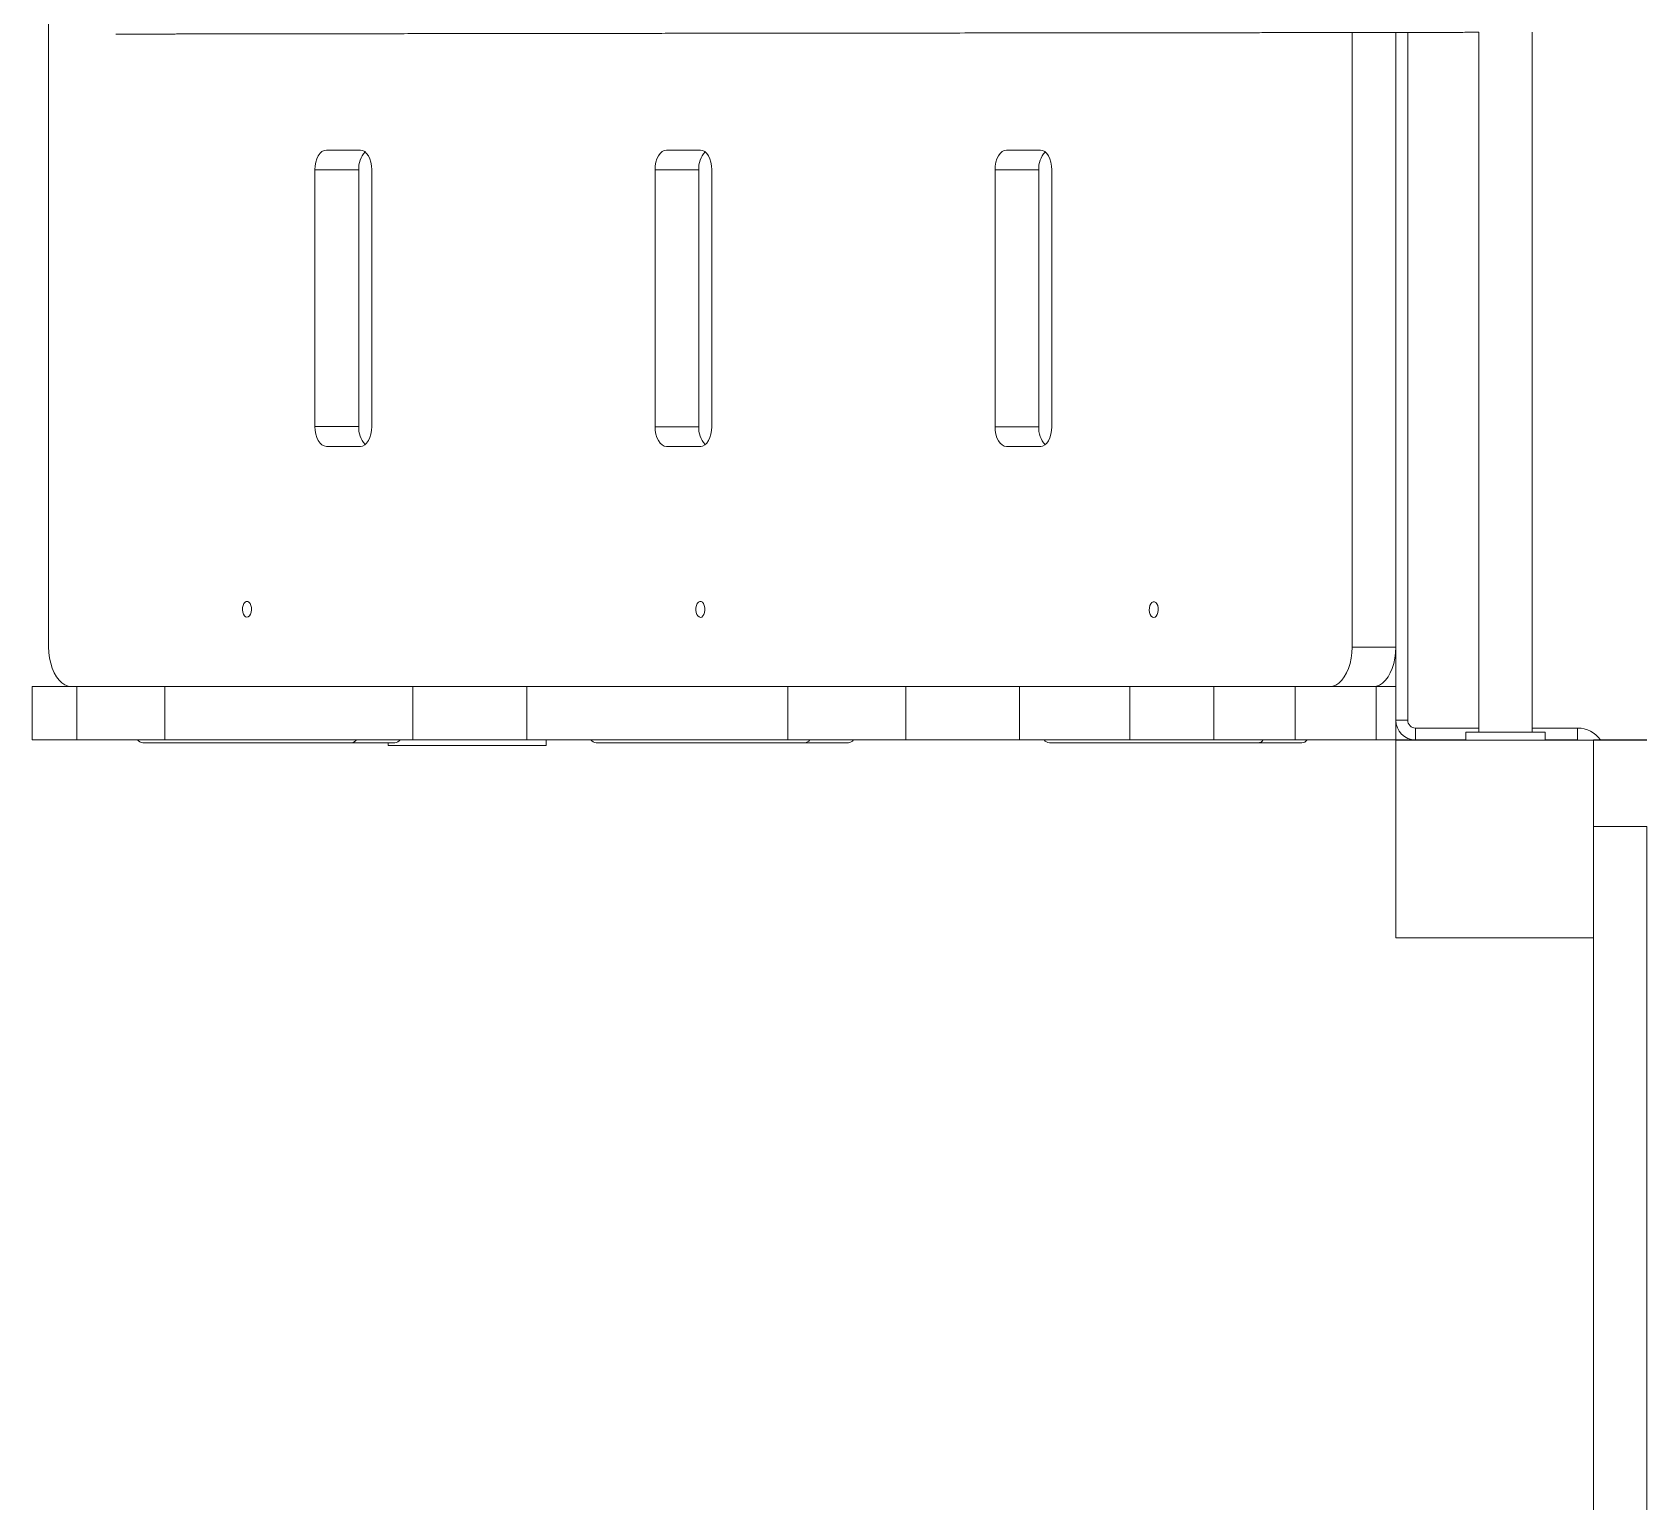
# Model space of a CAD drawing. Header units: millimetres. Extents: x -12977 to 11786, y -11805 to 10558.
# Drawn here: x -2246 to -1429, y 2429 to 3173 of the extents above; entities that cross this region are included whole.
import ezdxf

# ---------------------------------------------------------------- set-up
doc = ezdxf.new("R2010")
doc.units = ezdxf.units.MM
doc.layers.add('DIKOM_ОБЪЕКТ', color=7, linetype='Continuous')

msp = doc.modelspace()

# ---------------------------------------------------------------- linework, layer by layer
at = {"layer": 'DIKOM_ОБЪЕКТ', "color": 7, "linetype": 'Continuous', "lineweight": 15}
for p, q in [((-2237.77, 3464.887), (-2237.77, 2861.887)), ((-1578.214, 2861.784), (-1578.214, 3172.812)), ((-1556.096, 2861.786), (-1556.096, 3172.849)), ((-1556.096, 2824.786), (-1556.096, 3172.849)), ((-1550.096, 3172.86), (-1550.096, 2824.785)), ((-1514.097, 3172.98), (-1514.097, 2818.699)), ((-1487.097, 2818.699), (-1487.097, 3173.004)), ((-2097.256, 3113.365), (-2080.05, 3113.363)), ((-1925.198, 3113.338), (-1907.992, 3113.336)), ((-1753.14, 3113.312), (-1735.934, 3113.309)), ((-2102.992, 3103.366), (-2080.874, 3103.368)), ((-2102.992, 2973.366), (-2102.992, 3103.366)), ((-2080.874, 2973.368), (-2080.874, 3103.368)), ((-2074.315, 3103.362), (-2074.315, 2973.362)), ((-1930.934, 3103.339), (-1908.815, 3103.341)), ((-1930.934, 2973.339), (-1930.934, 3103.339)), ((-1908.815, 2973.341), (-1908.815, 3103.341)), ((-1902.257, 3103.335), (-1902.257, 2973.335)), ((-1758.875, 3103.313), (-1736.757, 3103.314)), ((-1758.875, 2973.312), (-1758.875, 3103.313)), ((-1736.757, 2973.314), (-1736.757, 3103.314)), ((-1730.199, 3103.308), (-1730.199, 2973.308)), ((-2102.992, 2973.366), (-2080.874, 2973.368)), ((-1930.934, 2973.339), (-1908.815, 2973.341)), ((-1758.875, 2973.312), (-1736.757, 2973.314)), ((-2097.256, 2963.365), (-2079.887, 2963.367)), ((-2080.051, 2963.363), (-2097.256, 2963.365)), ((-1925.198, 2963.338), (-1907.829, 2963.34)), ((-1907.992, 2963.336), (-1925.198, 2963.338)), ((-1753.14, 2963.312), (-1735.771, 2963.313)), ((-1735.934, 2963.309), (-1753.14, 2963.312)), ((-1578.214, 2861.784), (-1556.096, 2861.786)), ((-2246.041, 2841.887), (-2246.043, 2841.882)), ((-2246.043, 2814.882), (-2246.043, 2841.882)), ((-2226.3, 2841.885), (-2199.344, 2841.881)), ((-2223.576, 2814.878), (-2223.576, 2841.878)), ((-2084.884, 2841.863), (-2191.56, 2841.88)), ((-2179.004, 2814.87), (-2179.004, 2841.87)), ((-2075.462, 2841.862), (-1969.933, 2841.845)), ((-2053.45, 2814.85), (-2053.45, 2841.85)), ((-1995.835, 2814.841), (-1995.835, 2841.841)), ((-1855.473, 2841.827), (-1962.149, 2841.844)), ((-1863.804, 2814.821), (-1863.804, 2841.821)), ((-1846.051, 2841.826), (-1740.522, 2841.81)), ((-1804.001, 2814.813), (-1804.001, 2841.813)), ((-1746.551, 2814.796), (-1746.551, 2841.796)), ((-1626.062, 2841.791), (-1732.739, 2841.808)), ((-1690.67, 2814.791), (-1690.67, 2841.791)), ((-1648.129, 2814.787), (-1648.13, 2841.787)), ((-1616.641, 2841.79), (-1589.685, 2841.786)), ((-1566.097, 2841.785), (-1607.012, 2841.785)), ((-1607.012, 2814.785), (-1607.012, 2841.785)), ((-1589.685, 2841.786), (-1567.567, 2841.788)), ((-1564.776, 2841.817), (-1566.943, 2841.817)), ((-1566.096, 2814.785), (-1566.097, 2841.785)), ((-1556.096, 2841.817), (-1564.776, 2841.817)), ((-1556.096, 2841.786), (-1556.096, 2841.786)), ((-1556.096, 2814.786), (-1556.096, 2841.786)), ((-1556.091, 2814.795), (-1556.091, 2824.468)), ((-1546.096, 2820.785), (-1514.097, 2820.785)), ((-1520.6, 2814.703), (-1520.599, 2818.703)), ((-1520.595, 2818.695), (-1520.599, 2818.703)), ((-1520.595, 2814.695), (-1520.595, 2818.695)), ((-1487.097, 2820.786), (-1464.096, 2820.785)), ((-1480.6, 2818.703), (-1480.595, 2818.695)), ((-1480.594, 2814.695), (-1480.595, 2818.695)), ((-2190.168, 2813.38), (-2084.639, 2813.363)), ((-2084.639, 2813.363), (-2062.521, 2813.365)), ((-2066.016, 2811.93), (-2066.016, 2813.365)), ((-1986.016, 2811.93), (-2066.016, 2811.93)), ((-1986.017, 2814.836), (-1986.016, 2811.93)), ((-1986.016, 2814.836), (-1986.016, 2811.931)), ((-1986.016, 2811.931), (-1986.016, 2811.93)), ((-1960.757, 2813.344), (-1855.228, 2813.328)), ((-1855.228, 2813.328), (-1833.11, 2813.329)), ((-1731.346, 2813.308), (-1625.817, 2813.292)), ((-1625.817, 2813.292), (-1603.699, 2813.293)), ((-1566.096, 2814.785), (-1607.012, 2814.785)), ((-1556.156, 2814.676), (-1556.157, 2714.676)), ((-1556.156, 2814.676), (-1556.091, 2814.795)), ((-1456.156, 2814.676), (-1556.156, 2814.676)), ((-1556.096, 2814.786), (-1556.091, 2814.795)), ((-1520.6, 2814.786), (-1546.096, 2814.786)), ((-1520.595, 2814.695), (-1520.6, 2814.703)), ((-1464.096, 2814.786), (-1480.595, 2814.786)), ((-1456.157, 2714.676), (-1456.156, 2814.676)), ((-1456.156, 2814.676), (-1456.096, 2814.786)), ((-1456.135, 2814.714), (-1456.099, 2814.781)), ((-1429.135, 2814.714), (-1456.135, 2814.714)), ((-1429.099, 2814.781), (-1456.099, 2814.781)), ((-1456.161, 2269.532), (-1456.14, 2770.936)), ((-1429.14, 2770.936), (-1456.14, 2770.936)), ((-1429.161, 2269.532), (-1429.14, 2770.936)), ((-1556.157, 2714.676), (-1456.157, 2714.676)), ((-1456.157, 2714.676), (-1456.143, 2714.701))]:
    msp.add_line(p, q, dxfattribs=at)
at = {"layer": 'DIKOM_ОБЪЕКТ', "color": 7, "linetype": 'Continuous', "lineweight": 15, "flags": 128}
for points in [[(-2097.256, 3113.365), (-2098.375, 3113.173), (-2099.451, 3112.604), (-2100.442, 3111.68), (-2101.312, 3110.437), (-2102.025, 3108.922), (-2102.555, 3107.193), (-2102.881, 3105.317), (-2102.992, 3103.366)], [(-2074.315, 3103.362), (-2074.425, 3105.313), (-2074.752, 3107.189), (-2075.282, 3108.917), (-2075.995, 3110.433), (-2076.864, 3111.677), (-2077.856, 3112.601), (-2078.931, 3113.17), (-2080.05, 3113.363)], [(-1925.198, 3113.338), (-1926.317, 3113.146), (-1927.393, 3112.577), (-1928.384, 3111.654), (-1929.254, 3110.41), (-1929.967, 3108.895), (-1930.497, 3107.166), (-1930.823, 3105.29), (-1930.934, 3103.339)], [(-1902.257, 3103.335), (-1902.367, 3105.286), (-1902.694, 3107.162), (-1903.224, 3108.891), (-1903.937, 3110.406), (-1904.806, 3111.65), (-1905.798, 3112.574), (-1906.874, 3113.144), (-1907.992, 3113.336)], [(-1753.14, 3113.312), (-1754.259, 3113.12), (-1755.335, 3112.551), (-1756.327, 3111.627), (-1757.195, 3110.383), (-1757.909, 3108.868), (-1758.439, 3107.139), (-1758.765, 3105.263), (-1758.875, 3103.313)], [(-1730.199, 3103.308), (-1730.309, 3105.259), (-1730.635, 3107.135), (-1731.166, 3108.864), (-1731.879, 3110.379), (-1732.748, 3111.623), (-1733.74, 3112.547), (-1734.815, 3113.117), (-1735.934, 3113.309)], [(-2102.992, 2973.366), (-2102.881, 2971.415), (-2102.555, 2969.539), (-2102.025, 2967.81), (-2101.312, 2966.295), (-2100.442, 2965.051), (-2099.451, 2964.127), (-2098.375, 2963.558), (-2097.256, 2963.365)], [(-2080.051, 2963.363), (-2078.932, 2963.555), (-2077.856, 2964.124), (-2076.864, 2965.048), (-2075.995, 2966.291), (-2075.282, 2967.806), (-2074.752, 2969.535), (-2074.425, 2971.411), (-2074.315, 2973.362)], [(-1930.934, 2973.339), (-1930.823, 2971.388), (-1930.497, 2969.512), (-1929.967, 2967.784), (-1929.254, 2966.268), (-1928.384, 2965.024), (-1927.393, 2964.1), (-1926.317, 2963.531), (-1925.198, 2963.338)], [(-1907.992, 2963.336), (-1906.873, 2963.528), (-1905.798, 2964.097), (-1904.806, 2965.021), (-1903.937, 2966.264), (-1903.223, 2967.779), (-1902.694, 2969.508), (-1902.367, 2971.384), (-1902.257, 2973.335)], [(-1758.875, 2973.312), (-1758.765, 2971.362), (-1758.439, 2969.486), (-1757.909, 2967.757), (-1757.195, 2966.241), (-1756.327, 2964.997), (-1755.335, 2964.073), (-1754.259, 2963.504), (-1753.14, 2963.312)], [(-1735.934, 2963.309), (-1734.815, 2963.501), (-1733.74, 2964.07), (-1732.748, 2964.994), (-1731.879, 2966.237), (-1731.166, 2967.753), (-1730.636, 2969.481), (-1730.309, 2971.357), (-1730.199, 2973.308)], [(-2137.403, 2876.872), (-2136.727, 2877.049), (-2136.111, 2877.566), (-2135.61, 2878.377), (-2135.268, 2879.41), (-2135.115, 2880.572), (-2135.167, 2881.761), (-2135.416, 2882.871), (-2135.843, 2883.803), (-2136.408, 2884.475), (-2137.061, 2884.827), (-2137.745, 2884.827), (-2138.399, 2884.476), (-2138.964, 2883.804), (-2139.39, 2882.872), (-2139.64, 2881.762), (-2139.691, 2880.573), (-2139.539, 2879.41), (-2139.197, 2878.378), (-2138.696, 2877.567), (-2138.079, 2877.049), (-2137.403, 2876.872)], [(-1907.992, 2876.836), (-1907.316, 2877.013), (-1906.7, 2877.531), (-1906.199, 2878.341), (-1905.857, 2879.374), (-1905.705, 2880.537), (-1905.756, 2881.725), (-1906.006, 2882.835), (-1906.432, 2883.768), (-1906.997, 2884.439), (-1907.65, 2884.791), (-1908.334, 2884.791), (-1908.988, 2884.44), (-1909.553, 2883.768), (-1909.979, 2882.836), (-1910.229, 2881.726), (-1910.28, 2880.537), (-1910.128, 2879.375), (-1909.786, 2878.342), (-1909.285, 2877.531), (-1908.669, 2877.014), (-1907.992, 2876.836)], [(-1678.582, 2876.8), (-1677.905, 2876.978), (-1677.289, 2877.495), (-1676.788, 2878.306), (-1676.446, 2879.338), (-1676.294, 2880.501), (-1676.345, 2881.69), (-1676.595, 2882.8), (-1677.021, 2883.732), (-1677.586, 2884.404), (-1678.239, 2884.755), (-1678.923, 2884.755), (-1679.577, 2884.404), (-1680.142, 2883.732), (-1680.568, 2882.8), (-1680.818, 2881.69), (-1680.869, 2880.501), (-1680.717, 2879.339), (-1680.375, 2878.306), (-1679.874, 2877.495), (-1679.258, 2876.978), (-1678.582, 2876.8)], [(-2237.77, 2861.887), (-2237.654, 2859.041), (-2237.306, 2856.253), (-2236.734, 2853.579), (-2235.95, 2851.074), (-2234.969, 2848.79), (-2233.811, 2846.772), (-2232.501, 2845.061), (-2231.065, 2843.694), (-2229.531, 2842.696), (-2227.932, 2842.089), (-2226.3, 2841.885)], [(-1589.685, 2841.786), (-1588.052, 2841.989), (-1586.453, 2842.596), (-1584.92, 2843.593), (-1583.483, 2844.96), (-1582.173, 2846.67), (-1581.016, 2848.687), (-1580.035, 2850.972), (-1579.251, 2853.476), (-1578.679, 2856.15), (-1578.331, 2858.938), (-1578.214, 2861.784)], [(-1567.567, 2841.788), (-1565.934, 2841.991), (-1564.335, 2842.597), (-1562.802, 2843.594), (-1561.365, 2844.962), (-1560.055, 2846.672), (-1558.898, 2848.689), (-1557.917, 2850.973), (-1557.133, 2853.478), (-1556.561, 2856.151), (-1556.213, 2858.94), (-1556.096, 2861.786)], [(-2223.576, 2841.878), (-2227.208, 2841.878), (-2230.589, 2841.879), (-2233.691, 2841.879), (-2236.489, 2841.879), (-2238.962, 2841.88), (-2241.089, 2841.88), (-2242.853, 2841.88), (-2244.241, 2841.881), (-2245.239, 2841.881), (-2245.842, 2841.882), (-2246.043, 2841.882)], [(-2246.041, 2841.887), (-2245.85, 2841.887), (-2245.281, 2841.888), (-2244.336, 2841.888), (-2243.024, 2841.889), (-2241.355, 2841.889), (-2239.34, 2841.889), (-2236.997, 2841.89), (-2234.341, 2841.89), (-2231.394, 2841.891), (-2228.178, 2841.891), (-2226.431, 2841.891)], [(-2223.576, 2841.878), (-2218.656, 2841.878), (-2213.952, 2841.877), (-2209.483, 2841.877), (-2205.264, 2841.876), (-2201.311, 2841.876), (-2197.638, 2841.875), (-2194.258, 2841.875), (-2191.183, 2841.874), (-2188.426, 2841.873), (-2185.995, 2841.873), (-2183.899, 2841.872), (-2182.147, 2841.872), (-2180.743, 2841.871), (-2179.694, 2841.87), (-2179.004, 2841.87)], [(-2191.56, 2841.88), (-2192.33, 2841.88), (-2192.817, 2841.88), (-2192.963, 2841.88)], [(-2053.45, 2841.85), (-2061.376, 2841.85), (-2069.138, 2841.851), (-2076.725, 2841.851), (-2084.123, 2841.852), (-2091.322, 2841.853), (-2098.308, 2841.853), (-2105.071, 2841.854), (-2111.599, 2841.854), (-2117.882, 2841.855), (-2123.91, 2841.856), (-2129.672, 2841.856), (-2135.159, 2841.857), (-2140.363, 2841.858), (-2145.275, 2841.859), (-2149.886, 2841.86), (-2154.189, 2841.86), (-2158.178, 2841.861), (-2161.845, 2841.862), (-2165.184, 2841.863), (-2168.191, 2841.864), (-2170.86, 2841.865), (-2173.186, 2841.866), (-2175.167, 2841.867), (-2176.799, 2841.868), (-2178.078, 2841.869), (-2179.004, 2841.87)], [(-2081.844, 2841.863), (-2082.629, 2841.863), (-2083.863, 2841.863), (-2084.884, 2841.863)], [(-2053.45, 2841.85), (-2047.902, 2841.85), (-2042.538, 2841.849), (-2037.377, 2841.849), (-2032.441, 2841.849), (-2027.747, 2841.848), (-2023.314, 2841.848), (-2019.16, 2841.847), (-2015.3, 2841.847), (-2011.749, 2841.846), (-2008.52, 2841.846), (-2005.627, 2841.845), (-2003.08, 2841.844), (-2000.889, 2841.844), (-1999.063, 2841.843), (-1997.608, 2841.842), (-1996.531, 2841.842), (-1995.835, 2841.841)], [(-1863.804, 2841.821), (-1871.815, 2841.821), (-1879.675, 2841.822), (-1887.371, 2841.822), (-1894.891, 2841.823), (-1902.222, 2841.823), (-1909.352, 2841.824), (-1916.269, 2841.824), (-1922.964, 2841.825), (-1929.424, 2841.826), (-1935.639, 2841.827), (-1941.599, 2841.827), (-1947.295, 2841.828), (-1952.717, 2841.829), (-1957.856, 2841.829), (-1962.704, 2841.83), (-1967.254, 2841.831), (-1971.497, 2841.832), (-1975.428, 2841.833), (-1979.039, 2841.834), (-1982.324, 2841.835), (-1985.279, 2841.835), (-1987.898, 2841.836), (-1990.178, 2841.837), (-1992.114, 2841.838), (-1993.705, 2841.839), (-1994.945, 2841.84), (-1995.835, 2841.841)], [(-1962.149, 2841.844), (-1962.919, 2841.844), (-1963.406, 2841.844), (-1963.552, 2841.844)], [(-1863.804, 2841.821), (-1858.347, 2841.821), (-1853.052, 2841.821), (-1847.936, 2841.82), (-1843.019, 2841.82), (-1838.319, 2841.819), (-1833.851, 2841.819), (-1829.633, 2841.818), (-1825.679, 2841.818), (-1822.004, 2841.817), (-1818.621, 2841.817), (-1815.542, 2841.816), (-1812.779, 2841.816), (-1810.341, 2841.815), (-1808.237, 2841.814), (-1806.475, 2841.814), (-1805.062, 2841.813), (-1804.001, 2841.813)], [(-1852.433, 2841.827), (-1853.218, 2841.827), (-1854.452, 2841.827), (-1855.473, 2841.827)], [(-1746.551, 2841.796), (-1752.757, 2841.797), (-1758.657, 2841.798), (-1764.247, 2841.799), (-1769.522, 2841.8), (-1774.477, 2841.802), (-1779.106, 2841.803), (-1783.406, 2841.804), (-1787.374, 2841.805), (-1791.004, 2841.806), (-1794.295, 2841.807), (-1797.242, 2841.809), (-1799.844, 2841.81), (-1802.097, 2841.811), (-1804.001, 2841.813)], [(-1690.67, 2841.791), (-1696.319, 2841.791), (-1701.848, 2841.792), (-1707.238, 2841.792), (-1712.47, 2841.792), (-1717.525, 2841.793), (-1722.385, 2841.793), (-1727.033, 2841.793), (-1731.453, 2841.794), (-1735.629, 2841.794), (-1739.547, 2841.795), (-1743.191, 2841.795), (-1746.551, 2841.796)], [(-1732.739, 2841.808), (-1733.508, 2841.808), (-1733.996, 2841.809), (-1734.141, 2841.808)], [(-1690.67, 2841.791), (-1685.083, 2841.791), (-1679.671, 2841.791), (-1674.452, 2841.79), (-1669.444, 2841.79), (-1664.664, 2841.789), (-1660.127, 2841.789), (-1655.85, 2841.788), (-1651.846, 2841.788), (-1648.13, 2841.787)], [(-1607.012, 2841.785), (-1611.396, 2841.785), (-1615.745, 2841.785), (-1620.027, 2841.785), (-1624.209, 2841.785), (-1628.259, 2841.785), (-1632.145, 2841.786), (-1635.837, 2841.786), (-1639.307, 2841.786), (-1642.529, 2841.787), (-1645.478, 2841.787), (-1648.13, 2841.787)], [(-1623.022, 2841.791), (-1623.808, 2841.791), (-1625.042, 2841.791), (-1626.062, 2841.791)], [(-1556.096, 2841.786), (-1556.288, 2841.786), (-1556.857, 2841.786), (-1557.782, 2841.785), (-1559.025, 2841.785), (-1560.541, 2841.785), (-1562.27, 2841.785), (-1564.146, 2841.785), (-1566.097, 2841.785)], [(-1550.096, 2824.785), (-1551.267, 2824.785), (-1552.392, 2824.785), (-1553.429, 2824.785), (-1554.339, 2824.786), (-1555.085, 2824.786), (-1555.639, 2824.786), (-1555.981, 2824.786), (-1556.096, 2824.786)], [(-1546.096, 2820.785), (-1546.096, 2819.615), (-1546.096, 2818.489), (-1546.096, 2817.452), (-1546.096, 2816.543), (-1546.096, 2815.797), (-1546.096, 2815.243), (-1546.096, 2814.901), (-1546.096, 2814.786)], [(-1520.599, 2818.703), (-1520.414, 2818.704), (-1519.858, 2818.704), (-1518.944, 2818.704), (-1517.689, 2818.705), (-1516.115, 2818.705), (-1514.252, 2818.705), (-1514.097, 2818.705)], [(-1480.595, 2818.695), (-1480.781, 2818.694), (-1481.336, 2818.694), (-1482.25, 2818.694), (-1483.505, 2818.693), (-1485.08, 2818.693), (-1486.943, 2818.693), (-1489.06, 2818.693), (-1491.392, 2818.693), (-1493.896, 2818.693), (-1496.524, 2818.693), (-1499.228, 2818.692), (-1501.958, 2818.693), (-1504.662, 2818.692), (-1507.291, 2818.693), (-1509.795, 2818.693), (-1512.127, 2818.693), (-1514.245, 2818.693), (-1516.108, 2818.693), (-1517.682, 2818.694), (-1518.938, 2818.694), (-1519.853, 2818.694), (-1520.408, 2818.694), (-1520.595, 2818.695)], [(-1487.097, 2818.699), (-1487.281, 2818.699), (-1487.828, 2818.698), (-1488.724, 2818.698), (-1489.943, 2818.698), (-1491.453, 2818.698), (-1493.213, 2818.698), (-1495.174, 2818.698), (-1497.282, 2818.698), (-1499.482, 2818.698), (-1501.711, 2818.698), (-1503.91, 2818.698), (-1506.019, 2818.698), (-1507.98, 2818.698), (-1509.74, 2818.698), (-1511.25, 2818.698), (-1512.469, 2818.698), (-1513.366, 2818.699), (-1513.913, 2818.699), (-1514.097, 2818.699), (-1514.097, 2818.699)], [(-1496.595, 2818.695), (-1496.772, 2818.695), (-1497.289, 2818.694), (-1498.1, 2818.694), (-1499.133, 2818.694), (-1500.296, 2818.694), (-1501.484, 2818.694), (-1502.594, 2818.694), (-1503.527, 2818.694), (-1504.198, 2818.694), (-1504.55, 2818.695), (-1504.55, 2818.695), (-1504.199, 2818.695), (-1503.527, 2818.695), (-1502.595, 2818.695), (-1501.485, 2818.695), (-1500.296, 2818.695), (-1499.133, 2818.695), (-1498.101, 2818.695), (-1497.29, 2818.695), (-1496.773, 2818.695), (-1496.595, 2818.695)], [(-1487.097, 2818.705), (-1486.949, 2818.705), (-1485.086, 2818.705), (-1483.512, 2818.704), (-1482.256, 2818.704), (-1481.342, 2818.704), (-1480.786, 2818.704), (-1480.6, 2818.703)], [(-1464.096, 2820.785), (-1464.096, 2819.615), (-1464.096, 2818.489), (-1464.096, 2817.452), (-1464.096, 2816.543), (-1464.096, 2815.797), (-1464.096, 2815.242), (-1464.096, 2814.901), (-1464.096, 2814.786)], [(-2223.576, 2814.878), (-2227.208, 2814.878), (-2230.588, 2814.878), (-2233.69, 2814.879), (-2236.489, 2814.879), (-2238.962, 2814.88), (-2241.089, 2814.88), (-2242.854, 2814.881), (-2244.241, 2814.881), (-2245.239, 2814.881), (-2245.842, 2814.882), (-2246.043, 2814.882)], [(-2223.576, 2814.878), (-2218.656, 2814.877), (-2213.952, 2814.877), (-2209.483, 2814.877), (-2205.264, 2814.876), (-2201.311, 2814.876), (-2197.638, 2814.875), (-2194.258, 2814.875), (-2191.183, 2814.874), (-2188.426, 2814.873), (-2185.994, 2814.873), (-2183.899, 2814.872), (-2182.146, 2814.872), (-2180.743, 2814.871), (-2179.694, 2814.87), (-2179.004, 2814.87)], [(-2053.45, 2814.85), (-2061.376, 2814.851), (-2069.138, 2814.851), (-2076.725, 2814.851), (-2084.123, 2814.852), (-2091.321, 2814.853), (-2098.308, 2814.853), (-2105.07, 2814.854), (-2111.599, 2814.854), (-2117.882, 2814.855), (-2123.909, 2814.856), (-2129.672, 2814.856), (-2135.159, 2814.857), (-2140.363, 2814.858), (-2145.274, 2814.859), (-2149.886, 2814.86), (-2154.189, 2814.861), (-2158.177, 2814.861), (-2161.844, 2814.862), (-2165.184, 2814.863), (-2168.191, 2814.864), (-2170.86, 2814.865), (-2173.186, 2814.866), (-2175.167, 2814.867), (-2176.798, 2814.868), (-2178.078, 2814.869), (-2179.004, 2814.87)], [(-2053.45, 2814.85), (-2047.902, 2814.85), (-2042.538, 2814.849), (-2037.377, 2814.849), (-2032.441, 2814.849), (-2027.747, 2814.848), (-2023.315, 2814.848), (-2019.16, 2814.847), (-2015.3, 2814.847), (-2011.749, 2814.846), (-2008.52, 2814.845), (-2005.627, 2814.845), (-2003.08, 2814.844), (-2000.889, 2814.844), (-1999.063, 2814.843), (-1997.608, 2814.842), (-1996.531, 2814.842), (-1995.835, 2814.841)], [(-1863.804, 2814.821), (-1871.815, 2814.821), (-1879.675, 2814.822), (-1887.371, 2814.822), (-1894.891, 2814.823), (-1902.222, 2814.823), (-1909.352, 2814.824), (-1916.269, 2814.824), (-1922.964, 2814.825), (-1929.424, 2814.826), (-1935.639, 2814.826), (-1941.599, 2814.827), (-1947.295, 2814.828), (-1952.717, 2814.829), (-1957.856, 2814.83), (-1962.704, 2814.83), (-1967.254, 2814.831), (-1971.497, 2814.832), (-1975.427, 2814.833), (-1979.038, 2814.834), (-1982.324, 2814.834), (-1985.279, 2814.835), (-1987.898, 2814.836), (-1990.178, 2814.837), (-1992.114, 2814.838), (-1993.704, 2814.839), (-1994.945, 2814.84), (-1995.835, 2814.841)], [(-1863.804, 2814.821), (-1858.347, 2814.821), (-1853.052, 2814.82), (-1847.936, 2814.82), (-1843.02, 2814.82), (-1838.319, 2814.819), (-1833.851, 2814.819), (-1829.632, 2814.818), (-1825.679, 2814.818), (-1822.004, 2814.817), (-1818.621, 2814.817), (-1815.542, 2814.816), (-1812.779, 2814.816), (-1810.341, 2814.815), (-1808.237, 2814.814), (-1806.475, 2814.814), (-1805.061, 2814.813), (-1804.001, 2814.813)], [(-1746.551, 2814.796), (-1752.757, 2814.797), (-1758.657, 2814.798), (-1764.248, 2814.799), (-1769.522, 2814.8), (-1774.477, 2814.801), (-1779.106, 2814.803), (-1783.407, 2814.804), (-1787.374, 2814.805), (-1791.004, 2814.806), (-1794.295, 2814.808), (-1797.242, 2814.809), (-1799.844, 2814.81), (-1802.097, 2814.811), (-1804.001, 2814.813)], [(-1690.67, 2814.791), (-1696.319, 2814.792), (-1701.848, 2814.792), (-1707.238, 2814.792), (-1712.47, 2814.792), (-1717.525, 2814.793), (-1722.385, 2814.793), (-1727.033, 2814.793), (-1731.453, 2814.794), (-1735.629, 2814.794), (-1739.546, 2814.795), (-1743.192, 2814.795), (-1746.551, 2814.796)], [(-1690.67, 2814.791), (-1685.083, 2814.791), (-1679.671, 2814.791), (-1674.452, 2814.79), (-1669.444, 2814.79), (-1664.663, 2814.789), (-1660.127, 2814.789), (-1655.85, 2814.788), (-1651.846, 2814.788), (-1648.129, 2814.787)], [(-1607.012, 2814.785), (-1611.396, 2814.785), (-1615.745, 2814.785), (-1620.027, 2814.785), (-1624.21, 2814.785), (-1628.259, 2814.785), (-1632.145, 2814.786), (-1635.837, 2814.786), (-1639.308, 2814.786), (-1642.529, 2814.786), (-1645.477, 2814.787), (-1648.129, 2814.787)], [(-1556.096, 2814.786), (-1556.288, 2814.786), (-1556.857, 2814.786), (-1557.781, 2814.785), (-1559.025, 2814.785), (-1560.541, 2814.785), (-1562.27, 2814.785), (-1564.145, 2814.785), (-1566.096, 2814.785)], [(-1556.091, 2814.795), (-1555.898, 2814.796), (-1555.33, 2814.796), (-1554.405, 2814.796), (-1553.162, 2814.796), (-1551.646, 2814.796), (-1549.917, 2814.796), (-1548.041, 2814.796), (-1546.09, 2814.796)], [(-1480.594, 2814.695), (-1480.781, 2814.694), (-1481.336, 2814.694), (-1482.25, 2814.694), (-1483.506, 2814.694), (-1485.079, 2814.693), (-1486.943, 2814.693), (-1489.06, 2814.693), (-1491.392, 2814.693), (-1493.896, 2814.693), (-1496.524, 2814.692), (-1499.229, 2814.693), (-1501.958, 2814.692), (-1504.663, 2814.693), (-1507.291, 2814.693), (-1509.795, 2814.693), (-1512.127, 2814.693), (-1514.245, 2814.693), (-1516.108, 2814.693), (-1517.682, 2814.693), (-1518.938, 2814.694), (-1519.853, 2814.694), (-1520.408, 2814.694), (-1520.595, 2814.695)], [(-1456.135, 2814.714), (-1456.136, 2814.529), (-1456.136, 2813.974), (-1456.136, 2813.051), (-1456.137, 2811.764), (-1456.137, 2810.118), (-1456.138, 2808.119), (-1456.138, 2805.774), (-1456.138, 2803.092), (-1456.138, 2800.083), (-1456.139, 2796.758), (-1456.139, 2793.129), (-1456.139, 2789.21), (-1456.139, 2785.015), (-1456.14, 2780.56), (-1456.14, 2775.862), (-1456.14, 2770.936)]]:
    msp.add_lwpolyline(points, dxfattribs=at)
at = {"layer": 'DIKOM_ОБЪЕКТ', "color": 7, "linetype": 'Continuous', "lineweight": 15}
for centre, radius, start, end in [((-2069.057, 3104.193), 11.846, 136.136946, 183.993893), ((-1896.998, 3104.166), 11.846, 136.137202, 183.993575), ((-1724.944, 3104.14), 11.843, 136.130116, 184.000724), ((-2069.058, 2972.542), 11.844, 176.002091, 223.909276), ((-1897, 2972.515), 11.844, 176.001931, 223.909164), ((-1724.942, 2972.488), 11.844, 176.002091, 223.909276), ((-1546.096, 2824.786), 10, 180.003448, 270), ((-1546.096, 2824.785), 4, 180.003448, 270), ((-1464.096, 2806.785), 14, 34.828092, 90), ((-2189.881, 2817.025), 3.656, 215.906645, 265.507416), ((-2084.925, 2817.007), 3.655, 274.488886, 323.862513), ((-2062.802, 2817), 3.645, 274.418693, 323.872349), ((-1960.47, 2816.989), 3.656, 215.906645, 265.507416), ((-1855.51, 2816.965), 3.648, 274.428109, 324.000169), ((-1833.393, 2816.968), 3.65, 274.451643, 323.920383), ((-1731.06, 2816.953), 3.656, 215.90386, 265.510201), ((-1626.102, 2816.934), 3.654, 274.47459, 323.970829), ((-1603.984, 2816.936), 3.654, 274.477853, 323.934331)]:
    msp.add_arc(centre, radius, start, end, dxfattribs=at)
msp.add_open_spline([(-2203.711, 3172.019), (-2203.094, 3172.02), (-2201.122, 3172.024), (-2197.805, 3172.029), (-2193.83, 3172.037), (-2190.012, 3172.044), (-2186.448, 3172.05), (-2183.14, 3172.056), (-2180.09, 3172.062), (-2177.199, 3172.067), (-2174.479, 3172.071), (-2171.93, 3172.076), (-2167.455, 3172.083), (-2160.685, 3172.094), (-2150.992, 3172.11), (-2140.059, 3172.127), (-2127.77, 3172.145), (-2114.224, 3172.164), (-2099.846, 3172.185), (-2084.741, 3172.205), (-2069.492, 3172.226), (-2054.253, 3172.247), (-2039.141, 3172.267), (-2023.724, 3172.287), (-2008.103, 3172.308), (-1992.112, 3172.329), (-1975.546, 3172.35), (-1960.012, 3172.37), (-1945.639, 3172.387), (-1932.652, 3172.404), (-1919.094, 3172.42), (-1904.907, 3172.437), (-1890.028, 3172.454), (-1874.395, 3172.472), (-1857.961, 3172.49), (-1840.547, 3172.51), (-1822.254, 3172.53), (-1803.288, 3172.55), (-1783.943, 3172.571), (-1764.408, 3172.592), (-1744.983, 3172.613), (-1725.862, 3172.634), (-1707.238, 3172.654), (-1689.172, 3172.674), (-1673.251, 3172.691), (-1659.433, 3172.707), (-1647.589, 3172.721), (-1636.47, 3172.733), (-1626.165, 3172.746), (-1616.767, 3172.758), (-1607.639, 3172.77), (-1598.902, 3172.781), (-1590.643, 3172.793), (-1583.246, 3172.804), (-1576.585, 3172.814), (-1569.204, 3172.826), (-1561.383, 3172.839), (-1553.383, 3172.854), (-1546.239, 3172.867), (-1539.726, 3172.88), (-1533.634, 3172.892), (-1528.248, 3172.904), (-1523.397, 3172.914), (-1518.92, 3172.925), (-1515.941, 3172.929), (-1514.128, 3172.934), (-1514.097, 3172.934)], degree=3, knots=[0, 0, 0, 0, 0.0056785, 0.0181453, 0.0298917, 0.0409179, 0.0512244, 0.0600405, 0.0682533, 0.0758639, 0.082873, 0.0892816, 0.0951606, 0.1160873, 0.1373959, 0.1590912, 0.1825878, 0.2060759, 0.2295751, 0.2530927, 0.2766221, 0.2980317, 0.3194721, 0.3409688, 0.3625213, 0.3840904, 0.4056688, 0.4272286, 0.4420219, 0.4567817, 0.4715023, 0.4861837, 0.5008321, 0.5154599, 0.5300823, 0.544704, 0.5596204, 0.5745869, 0.5896078, 0.6046794, 0.6197985, 0.6346856, 0.64959, 0.6644699, 0.6792953, 0.6904827, 0.7016308, 0.7127462, 0.7238435, 0.7349462, 0.7460745, 0.7594721, 0.7729236, 0.7864219, 0.7999477, 0.8134722, 0.8359339, 0.8582904, 0.8805794, 0.9029196, 0.9254806, 0.9482851, 0.9655235, 0.9826795, 0.99971, 1, 1, 1, 1], dxfattribs=at)

doc.saveas('drawing.dxf')
